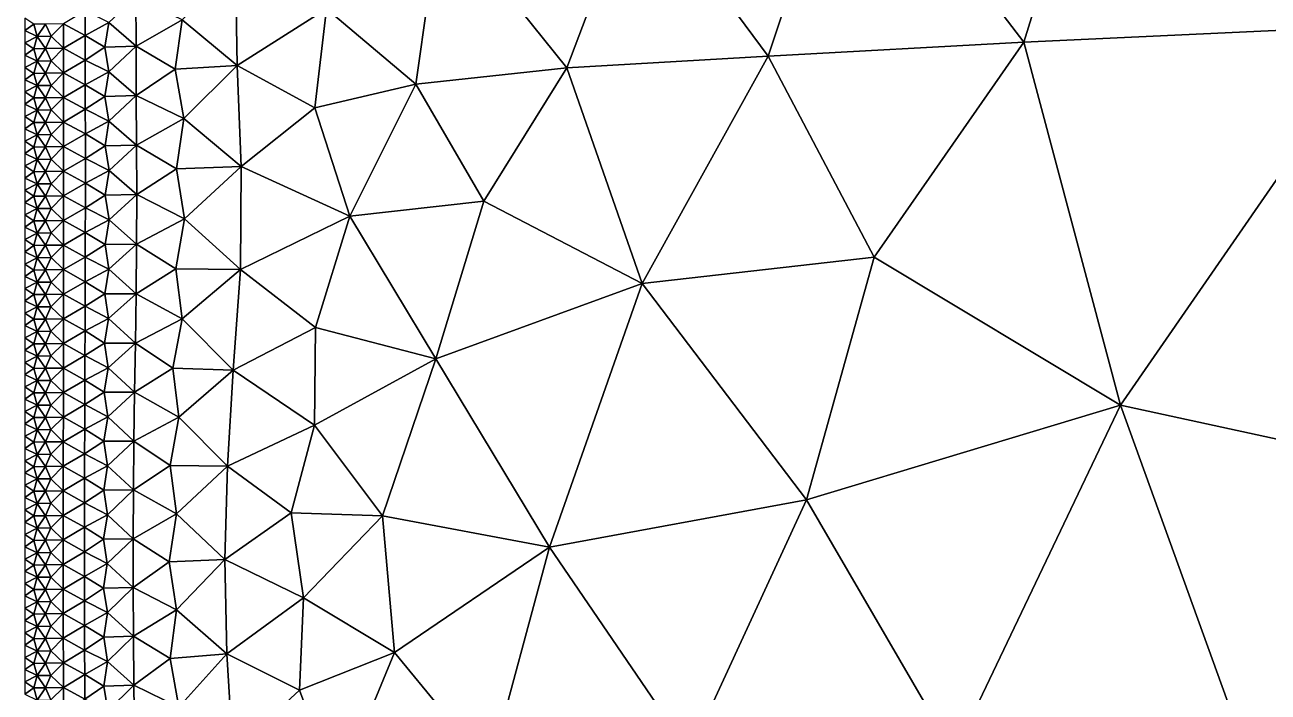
# Model space of a CAD drawing. Header units: metres. Extents: x 2 to 72, y -280 to 0.
# Drawn here: x 2 to 22.26, y -95.82 to -84.95 of the extents above; entities that cross this region are included whole.
import ezdxf

# ---------------------------------------------------------------- set-up
doc = ezdxf.new("R2010")
doc.units = ezdxf.units.M

msp = doc.modelspace()

# ---------------------------------------------------------------- linework, layer by layer
at = {"layer": 'layer', "color": 0}
for points in [[(24.1344, -84.9625), (27.0838, -75.7452), (20.0221, -79.6246)], [(18.2822, -85.2332), (20.0221, -79.6246), (15.4316, -81.517)], [(24.1344, -84.9625), (20.0221, -79.6246), (18.2822, -85.2332)], [(14.1163, -85.4627), (15.4316, -81.517), (11.9875, -82.5976)], [(18.2822, -85.2332), (15.4316, -81.517), (14.1163, -85.4627)], [(10.8317, -85.6536), (11.9875, -82.5976), (8.77449, -83.0915)], [(14.1163, -85.4627), (11.9875, -82.5976), (10.8317, -85.6536)], [(8.37238, -85.9151), (8.77449, -83.0915), (6.91616, -84.6884)], [(10.8317, -85.6536), (8.77449, -83.0915), (8.37238, -85.9151)], [(5.43406, -84.0306), (4.56549, -84.869), (5.45835, -85.6155)], [(5.43406, -84.0306), (5.45835, -85.6155), (6.91616, -84.6884)], [(3.80748, -84.5016), (3.36589, -84.9152), (3.81129, -85.3013)], [(3.80748, -84.5016), (3.81129, -85.3013), (4.56549, -84.869)], [(6.91616, -84.6884), (5.45835, -85.6155), (6.72432, -86.303)], [(6.91616, -84.6884), (6.72432, -86.303), (8.37238, -85.9151)], [(2, -84.8439), (2, -85.044), (2.14671, -84.9417)], [(2.98279, -84.7248), (2.63048, -84.9326), (2.98326, -85.1251)], [(2.98279, -84.7248), (2.98326, -85.1251), (3.36589, -84.9152)], [(4.56549, -84.869), (3.81129, -85.3013), (4.44781, -85.6756)], [(4.56549, -84.869), (4.44781, -85.6756), (5.45835, -85.6155)], [(2.14671, -84.9417), (2, -85.044), (2.19899, -85.1409)], [(2, -85.044), (2, -85.2442), (2.19899, -85.1409)], [(2.14671, -84.9417), (2.19899, -85.1409), (2.33716, -84.9384)], [(2.33716, -84.9384), (2.19899, -85.1409), (2.42601, -85.137)], [(2.33716, -84.9384), (2.42601, -85.137), (2.63048, -84.9326)], [(2.63048, -84.9326), (2.42601, -85.137), (2.63071, -85.333)], [(2.63048, -84.9326), (2.63071, -85.333), (2.98326, -85.1251)], [(3.36589, -84.9152), (2.98326, -85.1251), (3.3035, -85.3175)], [(3.36589, -84.9152), (3.3035, -85.3175), (3.81129, -85.3013)], [(19.8572, -91.1436), (24.1344, -84.9625), (18.2822, -85.2332)], [(26.7903, -92.6488), (24.1344, -84.9625), (19.8572, -91.1436)], [(2.19899, -85.1409), (2, -85.2442), (2.14674, -85.342)], [(2, -85.2442), (2, -85.4444), (2.14674, -85.342)], [(2.19899, -85.1409), (2.14674, -85.342), (2.33725, -85.3388)], [(2.19899, -85.1409), (2.33725, -85.3388), (2.42601, -85.137)], [(2.42601, -85.137), (2.33725, -85.3388), (2.63071, -85.333)], [(2.98326, -85.1251), (2.63071, -85.333), (2.98385, -85.5255)], [(2.98326, -85.1251), (2.98385, -85.5255), (3.3035, -85.3175)], [(3.3035, -85.3175), (3.36822, -85.7162), (3.81129, -85.3013)], [(3.81129, -85.3013), (3.36822, -85.7162), (3.81649, -86.1038)], [(3.81129, -85.3013), (3.81649, -86.1038), (4.44781, -85.6756)], [(15.8405, -88.7327), (18.2822, -85.2332), (14.1163, -85.4627)], [(19.8572, -91.1436), (18.2822, -85.2332), (15.8405, -88.7327)], [(2.14674, -85.342), (2, -85.4444), (2.19904, -85.5412)], [(2, -85.4444), (2, -85.6445), (2.19904, -85.5412)], [(2.14674, -85.342), (2.19904, -85.5412), (2.33725, -85.3388)], [(2.33725, -85.3388), (2.19904, -85.5412), (2.42613, -85.5373)], [(2.33725, -85.3388), (2.42613, -85.5373), (2.63071, -85.333)], [(2.63071, -85.333), (2.42613, -85.5373), (2.63096, -85.7334)], [(2.63071, -85.333), (2.63096, -85.7334), (2.98385, -85.5255)], [(3.3035, -85.3175), (2.98385, -85.5255), (3.36822, -85.7162)], [(12.0607, -89.1627), (14.1163, -85.4627), (10.8317, -85.6536)], [(15.8405, -88.7327), (14.1163, -85.4627), (12.0607, -89.1627)], [(2.19904, -85.5412), (2, -85.6445), (2.14678, -85.7423)], [(2, -85.6445), (2, -85.8447), (2.14678, -85.7423)], [(2.19904, -85.5412), (2.14678, -85.7423), (2.33734, -85.7391)], [(2.19904, -85.5412), (2.33734, -85.7391), (2.42613, -85.5373)], [(2.42613, -85.5373), (2.33734, -85.7391), (2.63096, -85.7334)], [(2.98385, -85.5255), (2.63096, -85.7334), (2.98444, -85.9261)], [(2.98385, -85.5255), (2.98444, -85.9261), (3.36822, -85.7162)], [(4.44781, -85.6756), (3.81649, -86.1038), (4.58874, -86.4775)], [(4.44781, -85.6756), (4.58874, -86.4775), (5.45835, -85.6155)], [(5.45835, -85.6155), (4.58874, -86.4775), (5.52245, -87.2573)], [(5.45835, -85.6155), (5.52245, -87.2573), (6.72432, -86.303)], [(9.47942, -87.822), (10.8317, -85.6536), (8.37238, -85.9151)], [(12.0607, -89.1627), (10.8317, -85.6536), (9.47942, -87.822)], [(2.14678, -85.7423), (2, -85.8447), (2.19909, -85.9416)], [(2, -85.8447), (2, -86.0448), (2.19909, -85.9416)], [(2.14678, -85.7423), (2.19909, -85.9416), (2.33734, -85.7391)], [(2.33734, -85.7391), (2.19909, -85.9416), (2.42625, -85.9377)], [(2.33734, -85.7391), (2.42625, -85.9377), (2.63096, -85.7334)], [(2.63096, -85.7334), (2.42625, -85.9377), (2.63122, -86.1338)], [(2.63096, -85.7334), (2.63122, -86.1338), (2.98444, -85.9261)], [(3.36822, -85.7162), (2.98444, -85.9261), (3.3057, -86.1191)], [(3.36822, -85.7162), (3.3057, -86.1191), (3.81649, -86.1038)], [(2.19909, -85.9416), (2, -86.0448), (2.14681, -86.1427)], [(2, -86.0448), (2, -86.245), (2.14681, -86.1427)], [(2.19909, -85.9416), (2.14681, -86.1427), (2.33744, -86.1395)], [(2.19909, -85.9416), (2.33744, -86.1395), (2.42625, -85.9377)], [(2.42625, -85.9377), (2.33744, -86.1395), (2.63122, -86.1338)], [(2.98444, -85.9261), (2.63122, -86.1338), (2.98506, -86.3268)], [(2.98444, -85.9261), (2.98506, -86.3268), (3.3057, -86.1191)], [(3.3057, -86.1191), (3.37076, -86.5185), (3.81649, -86.1038)], [(3.81649, -86.1038), (3.37076, -86.5185), (3.82128, -86.9089)], [(3.81649, -86.1038), (3.82128, -86.9089), (4.58874, -86.4775)], [(6.72432, -86.303), (7.29805, -88.0673), (8.37238, -85.9151)], [(9.47942, -87.822), (8.37238, -85.9151), (7.29805, -88.0673)], [(2.14681, -86.1427), (2, -86.245), (2.19914, -86.3419)], [(2, -86.245), (2, -86.4452), (2.19914, -86.3419)], [(2.14681, -86.1427), (2.19914, -86.3419), (2.33744, -86.1395)], [(2.33744, -86.1395), (2.19914, -86.3419), (2.42637, -86.3381)], [(2.33744, -86.1395), (2.42637, -86.3381), (2.63122, -86.1338)], [(2.63122, -86.1338), (2.42637, -86.3381), (2.63145, -86.5344)], [(2.63122, -86.1338), (2.63145, -86.5344), (2.98506, -86.3268)], [(3.3057, -86.1191), (2.98506, -86.3268), (3.37076, -86.5185)], [(6.72432, -86.303), (5.52245, -87.2573), (7.29805, -88.0673)], [(2.19914, -86.3419), (2, -86.4452), (2.14684, -86.543)], [(2, -86.4452), (2, -86.6453), (2.14684, -86.543)], [(2.19914, -86.3419), (2.14684, -86.543), (2.33752, -86.5399)], [(2.19914, -86.3419), (2.33752, -86.5399), (2.42637, -86.3381)], [(2.42637, -86.3381), (2.33752, -86.5399), (2.63145, -86.5344)], [(2.98506, -86.3268), (2.63145, -86.5344), (2.98556, -86.7277)], [(2.98506, -86.3268), (2.98556, -86.7277), (3.37076, -86.5185)], [(4.58874, -86.4775), (3.82128, -86.9089), (4.47015, -87.295)], [(4.58874, -86.4775), (4.47015, -87.295), (5.52245, -87.2573)], [(2.14684, -86.543), (2, -86.6453), (2.19918, -86.7423)], [(2, -86.6453), (2, -86.8455), (2.19918, -86.7423)], [(2.14684, -86.543), (2.19918, -86.7423), (2.33752, -86.5399)], [(2.33752, -86.5399), (2.19918, -86.7423), (2.42648, -86.7386)], [(2.33752, -86.5399), (2.42648, -86.7386), (2.63145, -86.5344)], [(2.63145, -86.5344), (2.42648, -86.7386), (2.63163, -86.935)], [(2.63145, -86.5344), (2.63163, -86.935), (2.98556, -86.7277)], [(3.37076, -86.5185), (2.98556, -86.7277), (3.30765, -86.9217)], [(3.37076, -86.5185), (3.30765, -86.9217), (3.82128, -86.9089)], [(2.19918, -86.7423), (2, -86.8455), (2.14686, -86.9434)], [(2, -86.8455), (2, -87.0456), (2.14686, -86.9434)], [(2.19918, -86.7423), (2.14686, -86.9434), (2.33759, -86.9403)], [(2.19918, -86.7423), (2.33759, -86.9403), (2.42648, -86.7386)], [(2.42648, -86.7386), (2.33759, -86.9403), (2.63163, -86.935)], [(2.98556, -86.7277), (2.63163, -86.935), (2.98594, -87.1287)], [(2.98556, -86.7277), (2.98594, -87.1287), (3.30765, -86.9217)], [(3.30765, -86.9217), (2.98594, -87.1287), (3.37242, -87.322)], [(3.30765, -86.9217), (3.37242, -87.322), (3.82128, -86.9089)], [(3.82128, -86.9089), (3.37242, -87.322), (3.82337, -87.7163)], [(3.82128, -86.9089), (3.82337, -87.7163), (4.47015, -87.295)], [(2.14686, -86.9434), (2, -87.0456), (2.19921, -87.1427)], [(2, -87.0456), (2, -87.2458), (2.19921, -87.1427)], [(2.14686, -86.9434), (2.19921, -87.1427), (2.33759, -86.9403)], [(2.33759, -86.9403), (2.19921, -87.1427), (2.42654, -87.139)], [(2.33759, -86.9403), (2.42654, -87.139), (2.63163, -86.935)], [(2.63163, -86.935), (2.42654, -87.139), (2.63172, -87.3356)], [(2.63163, -86.935), (2.63172, -87.3356), (2.98594, -87.1287)], [(2.19921, -87.1427), (2, -87.2458), (2.14687, -87.3437)], [(2, -87.2458), (2, -87.446), (2.14687, -87.3437)], [(2.19921, -87.1427), (2.14687, -87.3437), (2.33762, -87.3408)], [(2.19921, -87.1427), (2.33762, -87.3408), (2.42654, -87.139)], [(2.42654, -87.139), (2.33762, -87.3408), (2.63172, -87.3356)], [(2.98594, -87.1287), (2.63172, -87.3356), (2.98607, -87.5298)], [(2.98594, -87.1287), (2.98607, -87.5298), (3.37242, -87.322)], [(3.37242, -87.322), (2.98607, -87.5298), (3.3083, -87.7252)], [(3.37242, -87.322), (3.3083, -87.7252), (3.82337, -87.7163)], [(4.47015, -87.295), (3.82337, -87.7163), (4.60066, -88.1093)], [(4.47015, -87.295), (4.60066, -88.1093), (5.52245, -87.2573)], [(5.52245, -87.2573), (4.60066, -88.1093), (5.51241, -88.9346)], [(5.52245, -87.2573), (5.51241, -88.9346), (7.29805, -88.0673)], [(2.14687, -87.3437), (2, -87.446), (2.19921, -87.5431)], [(2, -87.446), (2, -87.6461), (2.19921, -87.5431)], [(2.14687, -87.3437), (2.19921, -87.5431), (2.33762, -87.3408)], [(2.33762, -87.3408), (2.19921, -87.5431), (2.42655, -87.5395)], [(2.33762, -87.3408), (2.42655, -87.5395), (2.63172, -87.3356)], [(2.63172, -87.3356), (2.42655, -87.5395), (2.6317, -87.7363)], [(2.63172, -87.3356), (2.6317, -87.7363), (2.98607, -87.5298)], [(2.98607, -87.5298), (2.6317, -87.7363), (2.98592, -87.931)], [(2.98607, -87.5298), (2.98592, -87.931), (3.3083, -87.7252)], [(2.19921, -87.5431), (2, -87.6461), (2.14686, -87.7441)], [(2, -87.6461), (2, -87.8463), (2.14686, -87.7441)], [(2.19921, -87.5431), (2.14686, -87.7441), (2.3376, -87.7412)], [(2.19921, -87.5431), (2.3376, -87.7412), (2.42655, -87.5395)], [(2.42655, -87.5395), (2.3376, -87.7412), (2.6317, -87.7363)], [(3.3083, -87.7252), (2.98592, -87.931), (3.37204, -88.1262)], [(3.3083, -87.7252), (3.37204, -88.1262), (3.82337, -87.7163)], [(3.82337, -87.7163), (3.37204, -88.1262), (3.82055, -88.5241)], [(3.82337, -87.7163), (3.82055, -88.5241), (4.60066, -88.1093)], [(2.14686, -87.7441), (2, -87.8463), (2.19919, -87.9435)], [(2, -87.8463), (2, -88.0464), (2.19919, -87.9435)], [(2.14686, -87.7441), (2.19919, -87.9435), (2.3376, -87.7412)], [(2.3376, -87.7412), (2.19919, -87.9435), (2.4265, -87.94)], [(2.3376, -87.7412), (2.4265, -87.94), (2.6317, -87.7363)], [(2.6317, -87.7363), (2.4265, -87.94), (2.63154, -88.137)], [(2.6317, -87.7363), (2.63154, -88.137), (2.98592, -87.931)], [(2.98592, -87.931), (2.63154, -88.137), (2.98545, -88.3322)], [(2.98592, -87.931), (2.98545, -88.3322), (3.37204, -88.1262)], [(7.29805, -88.0673), (8.69547, -90.3896), (9.47942, -87.822)], [(12.0607, -89.1627), (9.47942, -87.822), (8.69547, -90.3896)], [(2.19919, -87.9435), (2, -88.0464), (2.14684, -88.1445)], [(2, -88.0464), (2, -88.2466), (2.14684, -88.1445)], [(2.19919, -87.9435), (2.14684, -88.1445), (2.33754, -88.1417)], [(2.19919, -87.9435), (2.33754, -88.1417), (2.4265, -87.94)], [(2.4265, -87.94), (2.33754, -88.1417), (2.63154, -88.137)], [(2.33754, -88.1417), (2.42638, -88.3405), (2.63154, -88.137)], [(2.63154, -88.137), (2.42638, -88.3405), (2.63123, -88.5376)], [(2.63154, -88.137), (2.63123, -88.5376), (2.98545, -88.3322)], [(3.37204, -88.1262), (2.98545, -88.3322), (3.30675, -88.5289)], [(3.37204, -88.1262), (3.30675, -88.5289), (3.82055, -88.5241)], [(4.60066, -88.1093), (3.82055, -88.5241), (4.46125, -88.9272)], [(4.60066, -88.1093), (4.46125, -88.9272), (5.51241, -88.9346)], [(7.29805, -88.0673), (5.51241, -88.9346), (6.73647, -89.8793)], [(7.29805, -88.0673), (6.73647, -89.8793), (8.69547, -90.3896)], [(2.14684, -88.1445), (2, -88.2466), (2.19913, -88.3439)], [(2, -88.2466), (2, -88.4468), (2.19913, -88.3439)], [(2.14684, -88.1445), (2.19913, -88.3439), (2.33754, -88.1417)], [(2.33754, -88.1417), (2.19913, -88.3439), (2.42638, -88.3405)], [(2.19913, -88.3439), (2.33742, -88.5421), (2.42638, -88.3405)], [(2.42638, -88.3405), (2.33742, -88.5421), (2.63123, -88.5376)], [(2.98545, -88.3322), (2.63123, -88.5376), (2.9846, -88.7333)], [(2.98545, -88.3322), (2.9846, -88.7333), (3.30675, -88.5289)], [(2.19913, -88.3439), (2, -88.4468), (2.14679, -88.5448)], [(2, -88.4468), (2, -88.6469), (2.14679, -88.5448)], [(2.19913, -88.3439), (2.14679, -88.5448), (2.33742, -88.5421)], [(2.14679, -88.5448), (2.19905, -88.7443), (2.33742, -88.5421)], [(2.33742, -88.5421), (2.19905, -88.7443), (2.42619, -88.741)], [(2.33742, -88.5421), (2.42619, -88.741), (2.63123, -88.5376)], [(2.63123, -88.5376), (2.42619, -88.741), (2.6308, -88.9383)], [(2.63123, -88.5376), (2.6308, -88.9383), (2.9846, -88.7333)], [(3.30675, -88.5289), (2.9846, -88.7333), (3.36891, -88.9303)], [(3.30675, -88.5289), (3.36891, -88.9303), (3.82055, -88.5241)], [(3.82055, -88.5241), (3.36891, -88.9303), (3.8121, -89.3312)], [(3.82055, -88.5241), (3.8121, -89.3312), (4.46125, -88.9272)], [(2.14679, -88.5448), (2, -88.6469), (2.19905, -88.7443)], [(2, -88.6469), (2, -88.8471), (2.19905, -88.7443)], [(2.19905, -88.7443), (2, -88.8471), (2.14673, -88.9452)], [(2.19905, -88.7443), (2.14673, -88.9452), (2.33725, -88.9425)], [(2.19905, -88.7443), (2.33725, -88.9425), (2.42619, -88.741)], [(2.42619, -88.741), (2.33725, -88.9425), (2.6308, -88.9383)], [(2.9846, -88.7333), (2.6308, -88.9383), (2.98351, -89.1343)], [(2.9846, -88.7333), (2.98351, -89.1343), (3.36891, -88.9303)], [(14.7396, -92.6864), (15.8405, -88.7327), (12.0607, -89.1627)], [(19.8572, -91.1436), (15.8405, -88.7327), (14.7396, -92.6864)], [(2, -88.8471), (2, -89.0472), (2.14673, -88.9452)], [(2.14673, -88.9452), (2, -89.0472), (2.19895, -89.1446)], [(2.14673, -88.9452), (2.19895, -89.1446), (2.33725, -88.9425)], [(2.33725, -88.9425), (2.19895, -89.1446), (2.42594, -89.1414)], [(2.33725, -88.9425), (2.42594, -89.1414), (2.6308, -88.9383)], [(2.6308, -88.9383), (2.42594, -89.1414), (2.63025, -89.3388)], [(2.6308, -88.9383), (2.63025, -89.3388), (2.98351, -89.1343)], [(3.36891, -88.9303), (2.98351, -89.1343), (3.30286, -89.3322)], [(3.36891, -88.9303), (3.30286, -89.3322), (3.8121, -89.3312)], [(4.46125, -88.9272), (3.8121, -89.3312), (4.56556, -89.7403)], [(4.46125, -88.9272), (4.56556, -89.7403), (5.51241, -88.9346)], [(5.51241, -88.9346), (4.56556, -89.7403), (5.39628, -90.5759)], [(5.51241, -88.9346), (5.39628, -90.5759), (6.73647, -89.8793)], [(2, -89.0472), (2, -89.2474), (2.19895, -89.1446)], [(2.19895, -89.1446), (2, -89.2474), (2.14665, -89.3455)], [(2.19895, -89.1446), (2.14665, -89.3455), (2.33705, -89.343)], [(2.19895, -89.1446), (2.33705, -89.343), (2.42594, -89.1414)], [(2.42594, -89.1414), (2.33705, -89.343), (2.63025, -89.3388)], [(2.98351, -89.1343), (2.63025, -89.3388), (2.98213, -89.5352)], [(2.98351, -89.1343), (2.98213, -89.5352), (3.30286, -89.3322)], [(2, -89.2474), (2, -89.4476), (2.14665, -89.3455)], [(2.14665, -89.3455), (2, -89.4476), (2.19883, -89.545)], [(2.14665, -89.3455), (2.19883, -89.545), (2.33705, -89.343)], [(2.33705, -89.343), (2.19883, -89.545), (2.42565, -89.5419)], [(2.33705, -89.343), (2.42565, -89.5419), (2.63025, -89.3388)], [(2.63025, -89.3388), (2.42565, -89.5419), (2.62964, -89.7393)], [(2.63025, -89.3388), (2.62964, -89.7393), (2.98213, -89.5352)], [(3.30286, -89.3322), (2.98213, -89.5352), (3.36353, -89.7333)], [(3.30286, -89.3322), (3.36353, -89.7333), (3.8121, -89.3312)], [(3.8121, -89.3312), (3.36353, -89.7333), (3.80035, -90.1353)], [(3.8121, -89.3312), (3.80035, -90.1353), (4.56556, -89.7403)], [(10.5516, -93.4578), (12.0607, -89.1627), (8.69547, -90.3896)], [(14.7396, -92.6864), (12.0607, -89.1627), (10.5516, -93.4578)], [(2, -89.4476), (2, -89.6477), (2.19883, -89.545)], [(2.19883, -89.545), (2, -89.6477), (2.14657, -89.7459)], [(2.19883, -89.545), (2.14657, -89.7459), (2.33682, -89.7433)], [(2.19883, -89.545), (2.33682, -89.7433), (2.42565, -89.5419)], [(2.42565, -89.5419), (2.33682, -89.7433), (2.62964, -89.7393)], [(2.98213, -89.5352), (2.62964, -89.7393), (2.9807, -89.9359)], [(2.98213, -89.5352), (2.9807, -89.9359), (3.36353, -89.7333)], [(2, -89.6477), (2, -89.8479), (2.14657, -89.7459)], [(2.14657, -89.7459), (2, -89.8479), (2.1987, -89.9453)], [(2.14657, -89.7459), (2.1987, -89.9453), (2.33682, -89.7433)], [(2.33682, -89.7433), (2.1987, -89.9453), (2.42534, -89.9423)], [(2.33682, -89.7433), (2.42534, -89.9423), (2.62964, -89.7393)], [(2.62964, -89.7393), (2.42534, -89.9423), (2.62898, -90.1398)], [(2.62964, -89.7393), (2.62898, -90.1398), (2.9807, -89.9359)], [(3.36353, -89.7333), (2.9807, -89.9359), (3.29761, -90.1342)], [(3.36353, -89.7333), (3.29761, -90.1342), (3.80035, -90.1353)], [(4.56556, -89.7403), (3.80035, -90.1353), (4.4124, -90.5442)], [(4.56556, -89.7403), (4.4124, -90.5442), (5.39628, -90.5759)], [(2, -89.8479), (2, -90.048), (2.1987, -89.9453)], [(2.1987, -89.9453), (2, -90.048), (2.14648, -90.1462)], [(2.1987, -89.9453), (2.14648, -90.1462), (2.33658, -90.1437)], [(2.1987, -89.9453), (2.33658, -90.1437), (2.42534, -89.9423)], [(2.42534, -89.9423), (2.33658, -90.1437), (2.62898, -90.1398)], [(2.9807, -89.9359), (2.62898, -90.1398), (2.9791, -90.3363)], [(2.9807, -89.9359), (2.9791, -90.3363), (3.29761, -90.1342)], [(6.73647, -89.8793), (5.39628, -90.5759), (6.72262, -91.4694)], [(6.73647, -89.8793), (6.72262, -91.4694), (8.69547, -90.3896)], [(2, -90.048), (2, -90.2482), (2.14648, -90.1462)], [(2.14648, -90.1462), (2, -90.2482), (2.19857, -90.3457)], [(2.14648, -90.1462), (2.19857, -90.3457), (2.33658, -90.1437)], [(2.33658, -90.1437), (2.19857, -90.3457), (2.42502, -90.3426)], [(2.33658, -90.1437), (2.42502, -90.3426), (2.62898, -90.1398)], [(2.62898, -90.1398), (2.42502, -90.3426), (2.62834, -90.5401)], [(2.62898, -90.1398), (2.62834, -90.5401), (2.9791, -90.3363)], [(3.29761, -90.1342), (2.9791, -90.3363), (3.35715, -90.5347)], [(3.29761, -90.1342), (3.35715, -90.5347), (3.80035, -90.1353)], [(3.80035, -90.1353), (3.35715, -90.5347), (3.78742, -90.9359)], [(3.80035, -90.1353), (3.78742, -90.9359), (4.4124, -90.5442)], [(2, -90.2482), (2, -90.4484), (2.19857, -90.3457)], [(2.19857, -90.3457), (2, -90.4484), (2.1464, -90.5465)], [(2.19857, -90.3457), (2.1464, -90.5465), (2.33634, -90.544)], [(2.19857, -90.3457), (2.33634, -90.544), (2.42502, -90.3426)], [(2.42502, -90.3426), (2.33634, -90.544), (2.62834, -90.5401)], [(2.9791, -90.3363), (2.62834, -90.5401), (2.97764, -90.7366)], [(2.9791, -90.3363), (2.97764, -90.7366), (3.35715, -90.5347)], [(2, -90.4484), (2, -90.6485), (2.1464, -90.5465)], [(2.1464, -90.5465), (2, -90.6485), (2.19844, -90.746)], [(2.1464, -90.5465), (2.19844, -90.746), (2.33634, -90.544)], [(2.33634, -90.544), (2.19844, -90.746), (2.42471, -90.7429)], [(2.33634, -90.544), (2.42471, -90.7429), (2.62834, -90.5401)], [(2.62834, -90.5401), (2.42471, -90.7429), (2.62773, -90.9403)], [(2.62834, -90.5401), (2.62773, -90.9403), (2.97764, -90.7366)], [(3.35715, -90.5347), (2.97764, -90.7366), (3.29212, -90.9347)], [(3.35715, -90.5347), (3.29212, -90.9347), (3.78742, -90.9359)], [(4.4124, -90.5442), (3.78742, -90.9359), (4.50861, -91.3422)], [(4.4124, -90.5442), (4.50861, -91.3422), (5.39628, -90.5759)], [(8.69547, -90.3896), (6.72262, -91.4694), (7.8283, -92.9483)], [(10.5516, -93.4578), (8.69547, -90.3896), (7.8283, -92.9483)], [(2, -90.6485), (2, -90.8487), (2.19844, -90.746)], [(2.19844, -90.746), (2, -90.8487), (2.14632, -90.9468)], [(2.19844, -90.746), (2.14632, -90.9468), (2.33612, -90.9443)], [(2.19844, -90.746), (2.33612, -90.9443), (2.42471, -90.7429)], [(2.42471, -90.7429), (2.33612, -90.9443), (2.62773, -90.9403)], [(2.97764, -90.7366), (2.62773, -90.9403), (2.9762, -91.1366)], [(2.97764, -90.7366), (2.9762, -91.1366), (3.29212, -90.9347)], [(5.39628, -90.5759), (4.50861, -91.3422), (5.29977, -92.1407)], [(5.39628, -90.5759), (5.29977, -92.1407), (6.72262, -91.4694)], [(2, -90.8487), (2, -91.0488), (2.14632, -90.9468)], [(2.14632, -90.9468), (2, -91.0488), (2.19832, -91.1463)], [(2.14632, -90.9468), (2.19832, -91.1463), (2.33612, -90.9443)], [(2.33612, -90.9443), (2.19832, -91.1463), (2.42444, -91.1432)], [(2.33612, -90.9443), (2.42444, -91.1432), (2.62773, -90.9403)], [(2.62773, -90.9403), (2.42444, -91.1432), (2.62719, -91.3405)], [(2.62773, -90.9403), (2.62719, -91.3405), (2.9762, -91.1366)], [(3.29212, -90.9347), (2.9762, -91.1366), (3.35126, -91.3344)], [(3.29212, -90.9347), (3.35126, -91.3344), (3.78742, -90.9359)], [(3.78742, -90.9359), (3.35126, -91.3344), (3.77705, -91.7329)], [(3.78742, -90.9359), (3.77705, -91.7329), (4.50861, -91.3422)], [(2, -91.0488), (2, -91.249), (2.19832, -91.1463)], [(2.19832, -91.1463), (2, -91.249), (2.14625, -91.3471)], [(2.19832, -91.1463), (2.14625, -91.3471), (2.33592, -91.3446)], [(2.19832, -91.1463), (2.33592, -91.3446), (2.42444, -91.1432)], [(2.42444, -91.1432), (2.33592, -91.3446), (2.62719, -91.3405)], [(2.9762, -91.1366), (2.62719, -91.3405), (2.97505, -91.5365)], [(2.9762, -91.1366), (2.97505, -91.5365), (3.35126, -91.3344)], [(17.1464, -96.8193), (19.8572, -91.1436), (14.7396, -92.6864)], [(21.9094, -96.8227), (19.8572, -91.1436), (17.1464, -96.8193)], [(21.9094, -96.8227), (26.7903, -92.6488), (19.8572, -91.1436)], [(2, -91.249), (2, -91.4492), (2.14625, -91.3471)], [(2.14625, -91.3471), (2, -91.4492), (2.19823, -91.5466)], [(2.14625, -91.3471), (2.19823, -91.5466), (2.33592, -91.3446)], [(2.33592, -91.3446), (2.19823, -91.5466), (2.4242, -91.5434)], [(2.33592, -91.3446), (2.4242, -91.5434), (2.62719, -91.3405)], [(2.62719, -91.3405), (2.4242, -91.5434), (2.62674, -91.7405)], [(2.62719, -91.3405), (2.62674, -91.7405), (2.97505, -91.5365)], [(3.35126, -91.3344), (2.97505, -91.5365), (3.28773, -91.7337)], [(3.35126, -91.3344), (3.28773, -91.7337), (3.77705, -91.7329)], [(4.50861, -91.3422), (3.77705, -91.7329), (4.36883, -92.1304)], [(4.50861, -91.3422), (4.36883, -92.1304), (5.29977, -92.1407)], [(2, -91.4492), (2, -91.6493), (2.19823, -91.5466)], [(2.19823, -91.5466), (2, -91.6493), (2.1462, -91.7474)], [(2.19823, -91.5466), (2.1462, -91.7474), (2.33576, -91.7448)], [(2.19823, -91.5466), (2.33576, -91.7448), (2.4242, -91.5434)], [(2.4242, -91.5434), (2.33576, -91.7448), (2.62674, -91.7405)], [(2.97505, -91.5365), (2.62674, -91.7405), (2.97399, -91.9361)], [(2.97505, -91.5365), (2.97399, -91.9361), (3.28773, -91.7337)], [(6.72262, -91.4694), (5.29977, -92.1407), (6.34026, -92.9006)], [(6.72262, -91.4694), (6.34026, -92.9006), (7.8283, -92.9483)], [(2, -91.6493), (2, -91.8495), (2.1462, -91.7474)], [(2.1462, -91.7474), (2, -91.8495), (2.19815, -91.9468)], [(2.1462, -91.7474), (2.19815, -91.9468), (2.33576, -91.7448)], [(2.33576, -91.7448), (2.19815, -91.9468), (2.424, -91.9436)], [(2.33576, -91.7448), (2.424, -91.9436), (2.62674, -91.7405)], [(2.62674, -91.7405), (2.424, -91.9436), (2.62637, -92.1406)], [(2.62674, -91.7405), (2.62637, -92.1406), (2.97399, -91.9361)], [(3.28773, -91.7337), (2.97399, -91.9361), (3.3468, -92.1323)], [(3.28773, -91.7337), (3.3468, -92.1323), (3.77705, -91.7329)], [(3.77705, -91.7329), (3.3468, -92.1323), (3.76927, -92.5268)], [(3.77705, -91.7329), (3.76927, -92.5268), (4.36883, -92.1304)], [(2, -91.8495), (2, -92.0496), (2.19815, -91.9468)], [(2.19815, -91.9468), (2, -92.0496), (2.14615, -92.1477)], [(2.19815, -91.9468), (2.14615, -92.1477), (2.33563, -92.145)], [(2.19815, -91.9468), (2.33563, -92.145), (2.424, -91.9436)], [(2.424, -91.9436), (2.33563, -92.145), (2.62637, -92.1406)], [(2.97399, -91.9361), (2.62637, -92.1406), (2.97322, -92.3357)], [(2.97399, -91.9361), (2.97322, -92.3357), (3.3468, -92.1323)], [(2, -92.0496), (2, -92.2498), (2.14615, -92.1477)], [(2.14615, -92.1477), (2, -92.2498), (2.19809, -92.3471)], [(2.14615, -92.1477), (2.19809, -92.3471), (2.33563, -92.145)], [(2.33563, -92.145), (2.19809, -92.3471), (2.42385, -92.3437)], [(2.33563, -92.145), (2.42385, -92.3437), (2.62637, -92.1406)], [(2.62637, -92.1406), (2.42385, -92.3437), (2.6261, -92.5405)], [(2.62637, -92.1406), (2.6261, -92.5405), (2.97322, -92.3357)], [(3.3468, -92.1323), (2.97322, -92.3357), (3.28467, -92.5315)], [(3.3468, -92.1323), (3.28467, -92.5315), (3.76927, -92.5268)], [(4.36883, -92.1304), (3.76927, -92.5268), (4.47267, -92.9132)], [(4.36883, -92.1304), (4.47267, -92.9132), (5.29977, -92.1407)], [(5.29977, -92.1407), (4.47267, -92.9132), (5.25916, -93.6606)], [(5.29977, -92.1407), (5.25916, -93.6606), (6.34026, -92.9006)], [(2, -92.2498), (2, -92.45), (2.19809, -92.3471)], [(2.19809, -92.3471), (2, -92.45), (2.14612, -92.548)], [(2.19809, -92.3471), (2.14612, -92.548), (2.33553, -92.5452)], [(2.19809, -92.3471), (2.33553, -92.5452), (2.42385, -92.3437)], [(2.42385, -92.3437), (2.33553, -92.5452), (2.6261, -92.5405)], [(2.97322, -92.3357), (2.6261, -92.5405), (2.97262, -92.7351)], [(2.97322, -92.3357), (2.97262, -92.7351), (3.28467, -92.5315)], [(2, -92.45), (2, -92.6501), (2.14612, -92.548)], [(2.14612, -92.548), (2, -92.6501), (2.19805, -92.7473)], [(2.14612, -92.548), (2.19805, -92.7473), (2.33553, -92.5452)], [(2.33553, -92.5452), (2.19805, -92.7473), (2.42375, -92.7439)], [(2.33553, -92.5452), (2.42375, -92.7439), (2.6261, -92.5405)], [(2.6261, -92.5405), (2.42375, -92.7439), (2.62594, -92.9405)], [(2.6261, -92.5405), (2.62594, -92.9405), (2.97262, -92.7351)], [(3.28467, -92.5315), (2.97262, -92.7351), (3.34414, -92.9293)], [(3.28467, -92.5315), (3.34414, -92.9293), (3.76927, -92.5268)], [(3.76927, -92.5268), (3.34414, -92.9293), (3.76574, -93.3198)], [(3.76927, -92.5268), (3.76574, -93.3198), (4.47267, -92.9132)], [(2, -92.6501), (2, -92.8503), (2.19805, -92.7473)], [(2.19805, -92.7473), (2, -92.8503), (2.1461, -92.9482)], [(2.19805, -92.7473), (2.1461, -92.9482), (2.33547, -92.9454)], [(2.19805, -92.7473), (2.33547, -92.9454), (2.42375, -92.7439)], [(2.42375, -92.7439), (2.33547, -92.9454), (2.62594, -92.9405)], [(2.97262, -92.7351), (2.62594, -92.9405), (2.97232, -93.1346)], [(2.97262, -92.7351), (2.97232, -93.1346), (3.34414, -92.9293)], [(12.8382, -96.8062), (14.7396, -92.6864), (10.5516, -93.4578)], [(17.1464, -96.8193), (14.7396, -92.6864), (12.8382, -96.8062)], [(26.4795, -100.83), (26.7903, -92.6488), (21.9094, -96.8227)], [(2, -92.8503), (2, -93.0504), (2.1461, -92.9482)], [(2.1461, -92.9482), (2, -93.0504), (2.19803, -93.1476)], [(2.1461, -92.9482), (2.19803, -93.1476), (2.33547, -92.9454)], [(2.33547, -92.9454), (2.19803, -93.1476), (2.4237, -93.144)], [(2.33547, -92.9454), (2.4237, -93.144), (2.62594, -92.9405)], [(2.62594, -92.9405), (2.4237, -93.144), (2.62588, -93.3404)], [(2.62594, -92.9405), (2.62588, -93.3404), (2.97232, -93.1346)], [(3.34414, -92.9293), (2.97232, -93.1346), (3.2834, -93.3289)], [(3.34414, -92.9293), (3.2834, -93.3289), (3.76574, -93.3198)], [(4.47267, -92.9132), (3.76574, -93.3198), (4.35232, -93.6985)], [(4.47267, -92.9132), (4.35232, -93.6985), (5.25916, -93.6606)], [(6.34026, -92.9006), (5.25916, -93.6606), (6.54324, -94.2816)], [(6.34026, -92.9006), (6.54324, -94.2816), (7.8283, -92.9483)], [(7.8283, -92.9483), (6.54324, -94.2816), (8.02341, -95.1718)], [(7.8283, -92.9483), (8.02341, -95.1718), (10.5516, -93.4578)], [(2, -93.0504), (2, -93.2506), (2.19803, -93.1476)], [(2.19803, -93.1476), (2, -93.2506), (2.1461, -93.3485)], [(2.19803, -93.1476), (2.1461, -93.3485), (2.33546, -93.3456)], [(2.19803, -93.1476), (2.33546, -93.3456), (2.4237, -93.144)], [(2.4237, -93.144), (2.33546, -93.3456), (2.62588, -93.3404)], [(2.97232, -93.1346), (2.62588, -93.3404), (2.97224, -93.534)], [(2.97232, -93.1346), (2.97224, -93.534), (3.2834, -93.3289)], [(2, -93.2506), (2, -93.4508), (2.1461, -93.3485)], [(2.1461, -93.3485), (2, -93.4508), (2.19803, -93.5478)], [(2.1461, -93.3485), (2.19803, -93.5478), (2.33546, -93.3456)], [(2.33546, -93.3456), (2.19803, -93.5478), (2.4237, -93.5441)], [(2.33546, -93.3456), (2.4237, -93.5441), (2.62588, -93.3404)], [(2.62588, -93.3404), (2.4237, -93.5441), (2.62592, -93.7404)], [(2.62588, -93.3404), (2.62592, -93.7404), (2.97224, -93.534)], [(3.2834, -93.3289), (2.97224, -93.534), (3.34359, -93.7261)], [(3.2834, -93.3289), (3.34359, -93.7261), (3.76574, -93.3198)], [(3.76574, -93.3198), (3.34359, -93.7261), (3.76623, -94.1125)], [(3.76574, -93.3198), (3.76623, -94.1125), (4.35232, -93.6985)], [(2, -93.4508), (2, -93.6509), (2.19803, -93.5478)], [(2.19803, -93.5478), (2, -93.6509), (2.14611, -93.7488)], [(2.19803, -93.5478), (2.14611, -93.7488), (2.33548, -93.7458)], [(2.19803, -93.5478), (2.33548, -93.7458), (2.4237, -93.5441)], [(2.4237, -93.5441), (2.33548, -93.7458), (2.62592, -93.7404)], [(2.97224, -93.534), (2.62592, -93.7404), (2.97242, -93.9335)], [(2.97224, -93.534), (2.97242, -93.9335), (3.34359, -93.7261)], [(9.57932, -97.0648), (10.5516, -93.4578), (8.02341, -95.1718)], [(12.8382, -96.8062), (10.5516, -93.4578), (9.57932, -97.0648)], [(2, -93.6509), (2, -93.8511), (2.14611, -93.7488)], [(2.14611, -93.7488), (2, -93.8511), (2.19805, -93.9481)], [(2.14611, -93.7488), (2.19805, -93.9481), (2.33548, -93.7458)], [(2.33548, -93.7458), (2.19805, -93.9481), (2.42375, -93.9443)], [(2.33548, -93.7458), (2.42375, -93.9443), (2.62592, -93.7404)], [(2.62592, -93.7404), (2.42375, -93.9443), (2.62607, -94.1404)], [(2.62592, -93.7404), (2.62607, -94.1404), (2.97242, -93.9335)], [(3.34359, -93.7261), (2.97242, -93.9335), (3.28389, -94.1264)], [(3.34359, -93.7261), (3.28389, -94.1264), (3.76623, -94.1125)], [(4.35232, -93.6985), (3.76623, -94.1125), (4.47253, -94.4772)], [(4.35232, -93.6985), (4.47253, -94.4772), (5.25916, -93.6606)], [(5.25916, -93.6606), (4.47253, -94.4772), (5.29365, -95.1954)], [(5.25916, -93.6606), (5.29365, -95.1954), (6.54324, -94.2816)], [(2, -93.8511), (2, -94.0512), (2.19805, -93.9481)], [(2.19805, -93.9481), (2, -94.0512), (2.14613, -94.1491)], [(2.19805, -93.9481), (2.14613, -94.1491), (2.33553, -94.146)], [(2.19805, -93.9481), (2.33553, -94.146), (2.42375, -93.9443)], [(2.42375, -93.9443), (2.33553, -94.146), (2.62607, -94.1404)], [(2.97242, -93.9335), (2.62607, -94.1404), (2.97283, -94.333)], [(2.97242, -93.9335), (2.97283, -94.333), (3.28389, -94.1264)], [(2, -94.0512), (2, -94.2514), (2.14613, -94.1491)], [(2.14613, -94.1491), (2, -94.2514), (2.19809, -94.3483)], [(2.14613, -94.1491), (2.19809, -94.3483), (2.33553, -94.146)], [(2.33553, -94.146), (2.19809, -94.3483), (2.42385, -94.3445)], [(2.33553, -94.146), (2.42385, -94.3445), (2.62607, -94.1404)], [(2.62607, -94.1404), (2.42385, -94.3445), (2.6263, -94.5404)], [(2.62607, -94.1404), (2.6263, -94.5404), (2.97283, -94.333)], [(3.28389, -94.1264), (2.97283, -94.333), (3.34505, -94.5235)], [(3.28389, -94.1264), (3.34505, -94.5235), (3.76623, -94.1125)], [(3.76623, -94.1125), (3.34505, -94.5235), (3.77067, -94.9073)], [(3.76623, -94.1125), (3.77067, -94.9073), (4.47253, -94.4772)], [(2, -94.2514), (2, -94.4516), (2.19809, -94.3483)], [(2.19809, -94.3483), (2, -94.4516), (2.14616, -94.5494)], [(2.19809, -94.3483), (2.14616, -94.5494), (2.33562, -94.5462)], [(2.19809, -94.3483), (2.33562, -94.5462), (2.42385, -94.3445)], [(2.42385, -94.3445), (2.33562, -94.5462), (2.6263, -94.5404)], [(2.97283, -94.333), (2.6263, -94.5404), (2.97345, -94.7328)], [(2.97283, -94.333), (2.97345, -94.7328), (3.34505, -94.5235)], [(6.54324, -94.2816), (5.29365, -95.1954), (6.47547, -95.7841)], [(6.54324, -94.2816), (6.47547, -95.7841), (8.02341, -95.1718)], [(2, -94.4516), (2, -94.6517), (2.14616, -94.5494)], [(2.14616, -94.5494), (2, -94.6517), (2.19815, -94.7486)], [(2.14616, -94.5494), (2.19815, -94.7486), (2.33562, -94.5462)], [(2.33562, -94.5462), (2.19815, -94.7486), (2.42399, -94.7447)], [(2.33562, -94.5462), (2.42399, -94.7447), (2.6263, -94.5404)], [(2.6263, -94.5404), (2.42399, -94.7447), (2.62663, -94.9406)], [(2.6263, -94.5404), (2.62663, -94.9406), (2.97345, -94.7328)], [(3.34505, -94.5235), (2.97345, -94.7328), (3.28603, -94.9248)], [(3.34505, -94.5235), (3.28603, -94.9248), (3.77067, -94.9073)], [(4.47253, -94.4772), (3.77067, -94.9073), (4.36933, -95.2736)], [(4.47253, -94.4772), (4.36933, -95.2736), (5.29365, -95.1954)], [(2, -94.6517), (2, -94.8519), (2.19815, -94.7486)], [(2.19815, -94.7486), (2, -94.8519), (2.14621, -94.9497)], [(2.19815, -94.7486), (2.14621, -94.9497), (2.33575, -94.9464)], [(2.19815, -94.7486), (2.33575, -94.9464), (2.42399, -94.7447)], [(2.42399, -94.7447), (2.33575, -94.9464), (2.62663, -94.9406)], [(2.97345, -94.7328), (2.62663, -94.9406), (2.9743, -95.1326)], [(2.97345, -94.7328), (2.9743, -95.1326), (3.28603, -94.9248)], [(2, -94.8519), (2, -95.052), (2.14621, -94.9497)], [(2.14621, -94.9497), (2, -95.052), (2.19823, -95.1489)], [(2.14621, -94.9497), (2.19823, -95.1489), (2.33575, -94.9464)], [(2.33575, -94.9464), (2.19823, -95.1489), (2.42417, -95.1449)], [(2.33575, -94.9464), (2.42417, -95.1449), (2.62663, -94.9406)], [(2.62663, -94.9406), (2.42417, -95.1449), (2.62701, -95.3407)], [(2.62663, -94.9406), (2.62701, -95.3407), (2.9743, -95.1326)], [(3.28603, -94.9248), (2.9743, -95.1326), (3.34834, -95.322)], [(3.28603, -94.9248), (3.34834, -95.322), (3.77067, -94.9073)], [(3.77067, -94.9073), (3.34834, -95.322), (3.77857, -95.7046)], [(3.77067, -94.9073), (3.77857, -95.7046), (4.36933, -95.2736)], [(2, -95.052), (2, -95.2522), (2.19823, -95.1489)], [(2.19823, -95.1489), (2, -95.2522), (2.14626, -95.35)], [(2.19823, -95.1489), (2.14626, -95.35), (2.33589, -95.3467)], [(2.19823, -95.1489), (2.33589, -95.3467), (2.42417, -95.1449)], [(2.42417, -95.1449), (2.33589, -95.3467), (2.62701, -95.3407)], [(2.9743, -95.1326), (2.62701, -95.3407), (2.97522, -95.5327)], [(2.9743, -95.1326), (2.97522, -95.5327), (3.34834, -95.322)], [(4.36933, -95.2736), (4.50737, -96.061), (5.29365, -95.1954)], [(5.29365, -95.1954), (4.50737, -96.061), (5.39177, -96.7893)], [(5.29365, -95.1954), (5.39177, -96.7893), (6.47547, -95.7841)], [(6.47547, -95.7841), (7.08974, -97.4376), (8.02341, -95.1718)], [(8.02341, -95.1718), (7.08974, -97.4376), (9.57932, -97.0648)], [(2, -95.2522), (2, -95.4524), (2.14626, -95.35)], [(2.14626, -95.35), (2, -95.4524), (2.19831, -95.5492)], [(2.14626, -95.35), (2.19831, -95.5492), (2.33589, -95.3467)], [(2.33589, -95.3467), (2.19831, -95.5492), (2.42437, -95.5452)], [(2.33589, -95.3467), (2.42437, -95.5452), (2.62701, -95.3407)], [(2.62701, -95.3407), (2.42437, -95.5452), (2.62743, -95.741)], [(2.62701, -95.3407), (2.62743, -95.741), (2.97522, -95.5327)], [(3.34834, -95.322), (2.97522, -95.5327), (3.28946, -95.7242)], [(3.34834, -95.322), (3.28946, -95.7242), (3.77857, -95.7046)], [(4.36933, -95.2736), (3.77857, -95.7046), (4.50737, -96.061)], [(2, -95.4524), (2, -95.6525), (2.19831, -95.5492)], [(2.19831, -95.5492), (2, -95.6525), (2.14632, -95.7503)], [(2.19831, -95.5492), (2.14632, -95.7503), (2.33605, -95.747)], [(2.19831, -95.5492), (2.33605, -95.747), (2.42437, -95.5452)], [(2.42437, -95.5452), (2.33605, -95.747), (2.62743, -95.741)], [(2.97522, -95.5327), (2.62743, -95.741), (2.97626, -95.9329)], [(2.97522, -95.5327), (2.97626, -95.9329), (3.28946, -95.7242)], [(2, -95.6525), (2, -95.8527), (2.14632, -95.7503)], [(2.14632, -95.7503), (2, -95.8527), (2.19839, -95.9495)], [(2.14632, -95.7503), (2.19839, -95.9495), (2.33605, -95.747)], [(2.33605, -95.747), (2.19839, -95.9495), (2.42458, -95.9455)], [(2.33605, -95.747), (2.42458, -95.9455), (2.62743, -95.741)], [(2.62743, -95.741), (2.42458, -95.9455), (2.62784, -96.1413)], [(2.62743, -95.741), (2.62784, -96.1413), (2.97626, -95.9329)], [(3.28946, -95.7242), (2.97626, -95.9329), (3.35249, -96.122)], [(3.28946, -95.7242), (3.35249, -96.122), (3.77857, -95.7046)], [(3.77857, -95.7046), (3.35249, -96.122), (3.78682, -96.5053)], [(3.77857, -95.7046), (3.78682, -96.5053), (4.50737, -96.061)], [(6.47547, -95.7841), (5.39177, -96.7893), (7.08974, -97.4376)]]:
    msp.add_3dface(points, dxfattribs=at)

doc.saveas('drawing.dxf')
